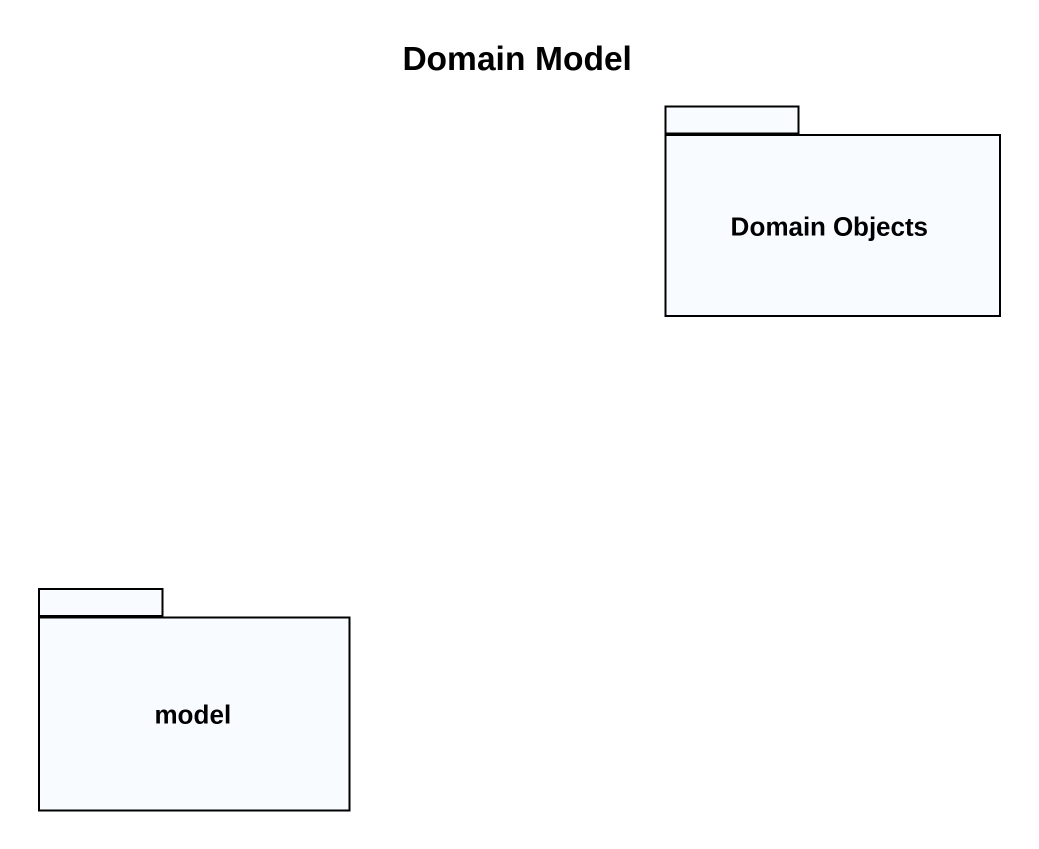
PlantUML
@startuml
title Domain Model
package "Domain Objects" as Domain_Objects {
}
package model {
}
@enduml
